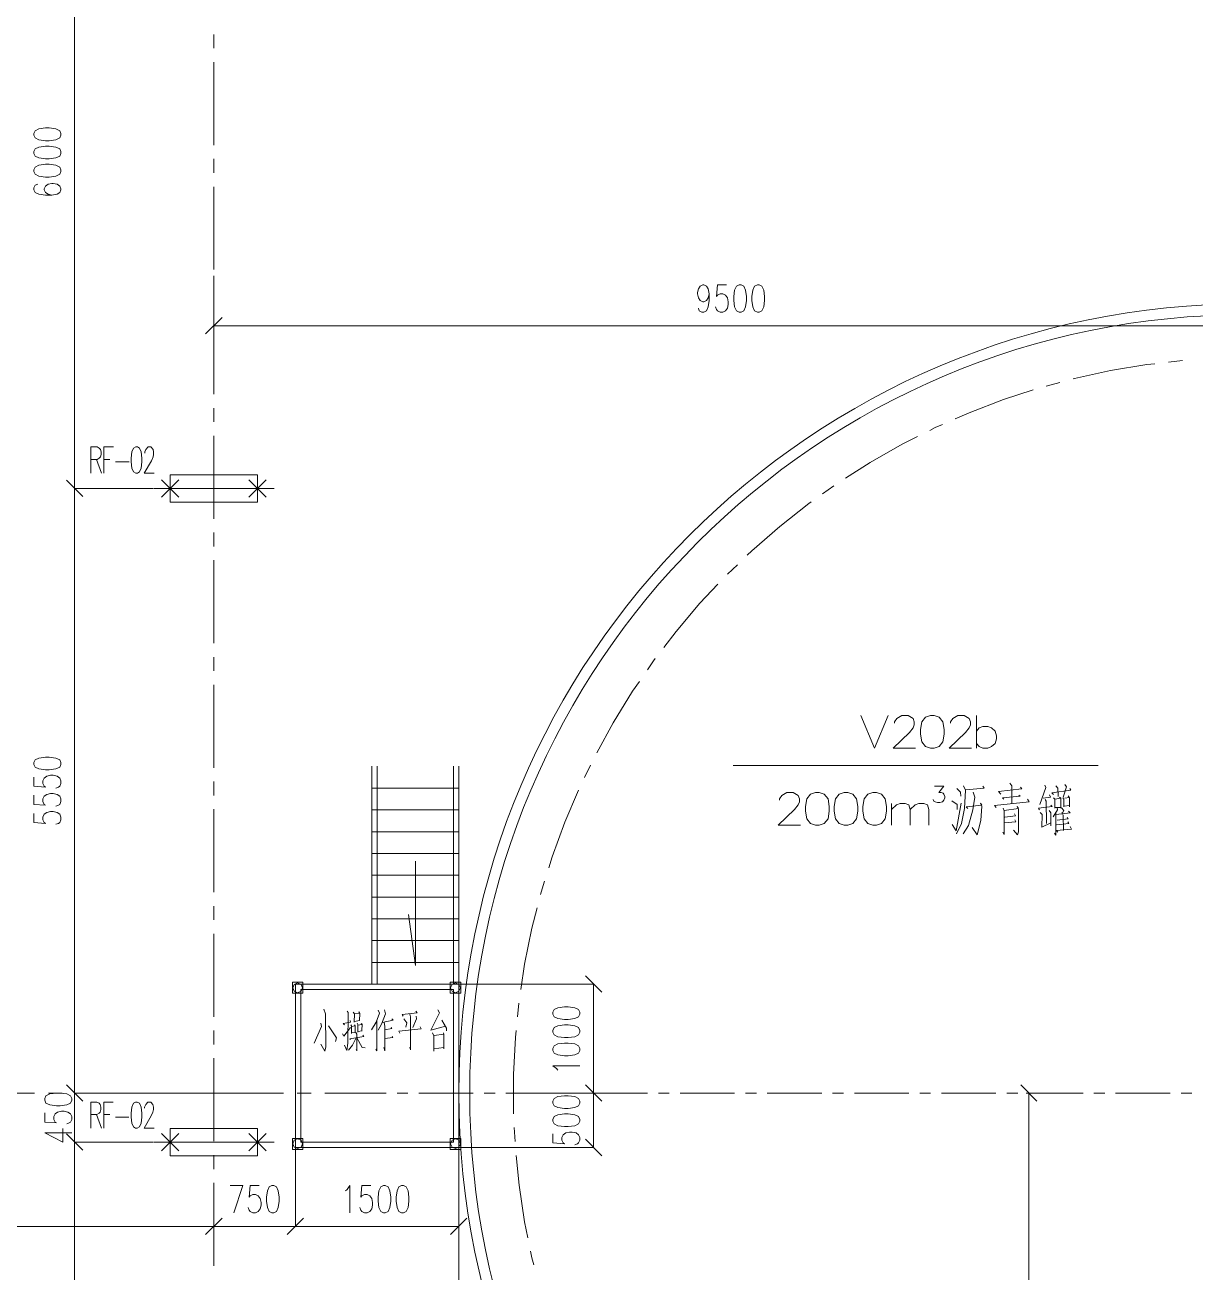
# Model space of a CAD drawing. Header units: millimetres. Extents: x 117 to 78452272, y 10 to 169749766.
# Drawn here: x 78390904 to 78401654, y 169696647 to 169708097 of the extents above; entities that cross this region are included whole.
import ezdxf

# ---------------------------------------------------------------- set-up
doc = ezdxf.new("R2010")
doc.units = ezdxf.units.MM

msp = doc.modelspace()

# ---------------------------------------------------------------- linework, layer by layer
at = {"color": 0, "lineweight": 0}
for points in [[(78391360.609, 169709843.661), (78391360.609, 169703842.273)], [(78392639.572, 169708009.676), (78392639.572, 169707882.555)], [(78392639.572, 169707755.435), (78392639.572, 169706993.573)], [(78392639.572, 169706866.452), (78392639.572, 169706739.331)], [(78391021.477, 169706634.619), (78390997.345, 169706626), (78390985.71, 169706601.007), (78390985.71, 169706584.201), (78390997.345, 169706559.208), (78391033.111, 169706542.833), (78391092.578, 169706534.215), (78391152.476, 169706534.215), (78391199.876, 169706542.833), (78391223.577, 169706559.208), (78391235.643, 169706584.201), (78391235.643, 169706592.819), (78391223.577, 169706617.813), (78391199.876, 169706634.619), (78391164.11, 169706642.806), (78391152.476, 169706642.806), (78391116.709, 169706634.619), (78391092.578, 169706617.813), (78391080.943, 169706592.819), (78391080.943, 169706584.201), (78391092.578, 169706559.208), (78391116.709, 169706542.833), (78391152.476, 169706534.215)], [(78392639.572, 169706612.211), (78392639.572, 169705850.349)], [(78392639.572, 169705794.329), (78392639.572, 169705333.248)], [(78392639.572, 169705723.228), (78392639.572, 169705596.107)], [(78397190.922, 169705627.133), (78397182.304, 169705591.367), (78397165.929, 169705567.667), (78397140.936, 169705555.601), (78397132.317, 169705555.601), (78397107.324, 169705567.667), (78397090.949, 169705591.367), (78397082.331, 169705627.133), (78397082.331, 169705639.199), (78397090.949, 169705674.965), (78397107.324, 169705698.666), (78397132.317, 169705710.731), (78397140.936, 169705710.731), (78397165.929, 169705698.666), (78397182.304, 169705674.965), (78397190.922, 169705627.133), (78397190.922, 169705567.667), (78397182.304, 169705508.2), (78397165.929, 169705472.434), (78397140.936, 169705460.368), (78397124.13, 169705460.368), (78397099.137, 169705472.434), (78397090.949, 169705496.135)], [(78397349.069, 169705710.731), (78397265.902, 169705710.731), (78397257.714, 169705603.433), (78397265.902, 169705615.068), (78397290.895, 169705627.133), (78397315.888, 169705627.133), (78397340.881, 169705615.068), (78397357.687, 169705591.367), (78397365.875, 169705555.601), (78397365.875, 169705531.901), (78397357.687, 169705496.135), (78397340.881, 169705472.434), (78397315.888, 169705460.368), (78397290.895, 169705460.368), (78397265.902, 169705472.434), (78397257.714, 169705484.5), (78397249.096, 169705508.2)], [(78392714.982, 169705410.382), (78392564.592, 169705260.423)], [(78392639.572, 169705468.987), (78392639.572, 169704707.125)], [(78402142.164, 169705335.402), (78392639.572, 169705335.402)], [(78401284.638, 169704986.359), (78401211.813, 169704978.172), (78400876.99, 169704923.014), (78400545.184, 169704851.051), (78400533.549, 169704847.604)], [(78401537.587, 169705015.231), (78401411.328, 169705000.579)], [(78400410.307, 169704814.423), (78400287.495, 169704781.242)], [(78400165.115, 169704745.476), (78399894.929, 169704657.569), (78399577.774, 169704536.481), (78399449.361, 169704480.031)], [(78392639.572, 169704580.004), (78392639.572, 169704452.883)], [(78399332.582, 169704428.752), (78399267.514, 169704399.88), (78399217.096, 169704374.887)], [(78392639.572, 169704325.763), (78392639.572, 169703563.47)], [(78399103.334, 169704317.575), (78398964.148, 169704247.767), (78398668.538, 169704080.571), (78398441.445, 169703936.213)], [(78391510.568, 169703982.321), (78391510.568, 169704222.342), (78391567.018, 169704222.342), (78391587.702, 169704211.139), (78391598.044, 169704199.504), (78391603.215, 169704176.665), (78391603.215, 169704153.827), (78391598.044, 169704130.988), (78391587.702, 169704119.353), (78391567.018, 169704108.149), (78391510.568, 169704108.149)], [(78391629.07, 169703982.321), (78391629.07, 169704222.342), (78391716.546, 169704222.342)], [(78392004.399, 169704165.461), (78392004.399, 169704176.665), (78392014.741, 169704199.504), (78392035.425, 169704222.342), (78392060.85, 169704222.342), (78392081.534, 169704199.504), (78392086.705, 169704176.665), (78392086.705, 169704153.827), (78392081.534, 169704130.988), (78392066.02, 169704096.515), (78391999.228, 169703982.321), (78392091.876, 169703982.321)], [(78391561.847, 169704108.149), (78391608.386, 169703982.321)], [(78391629.07, 169704108.149), (78391685.52, 169704108.149)], [(78391736.8, 169704085.311), (78391860.473, 169704085.311)], [(78391285.629, 169703917.253), (78391435.588, 169703767.294)], [(78391435.588, 169703767.294), (78391285.629, 169703917.253)], [(78392319.4, 169703762.553), (78392159.961, 169703921.562)], [(78392319.4, 169703921.562), (78392159.961, 169703762.553)], [(78392960.174, 169703762.553), (78393119.614, 169703921.562)], [(78392960.174, 169703921.562), (78393119.614, 169703762.553)], [(78392080.241, 169703842.273), (78391358.885, 169703842.273)], [(78392080.241, 169703842.273), (78391358.885, 169703842.273)], [(78391360.609, 169703842.273), (78391360.609, 169698290.763)], [(78392084.119, 169703842.273), (78393195.455, 169703842.273)], [(78398335.439, 169703865.543), (78398231.588, 169703792.287)], [(78398127.737, 169703718.6), (78398105.329, 169703702.656), (78397838.16, 169703492.799), (78397582.626, 169703270.015), (78397540.396, 169703229.939)], [(78392639.572, 169703436.78), (78392639.572, 169703309.659)], [(78392639.572, 169703182.539), (78392639.572, 169702420.246)], [(78397449.042, 169703141.601), (78397357.256, 169703053.263)], [(78397268.918, 169702961.478), (78397105.601, 169702787.387), (78396886.264, 169702528.837), (78396772.932, 169702380.601)], [(78392639.572, 169702293.556), (78392639.572, 169702166.435)], [(78396695.367, 169702279.336), (78396679.854, 169702259.082), (78396622.111, 169702175.484)], [(78396549.717, 169702070.34), (78396487.234, 169701979.848), (78396309.265, 169701691.133), (78396157.582, 169701415.346)], [(78392639.572, 169702039.314), (78392639.572, 169701277.021)], [(78398583.647, 169701757.064), (78398709.044, 169701456.714), (78398834.872, 169701757.064)], [(78398892.184, 169701685.531), (78398892.184, 169701699.752), (78398915.023, 169701728.192), (78398960.7, 169701757.064), (78399018.012, 169701757.064), (78399063.69, 169701728.192), (78399074.893, 169701699.752), (78399074.893, 169701671.311), (78399063.69, 169701642.439), (78399029.216, 169701599.779), (78398880.55, 169701456.714), (78399086.528, 169701456.714)], [(78399406.7, 169701685.531), (78399406.7, 169701699.752), (78399429.538, 169701728.192), (78399475.216, 169701757.064), (78399532.097, 169701757.064), (78399577.774, 169701728.192), (78399589.409, 169701699.752), (78399589.409, 169701671.311), (78399577.774, 169701642.439), (78399543.732, 169701599.779), (78399395.065, 169701456.714), (78399601.044, 169701456.714)], [(78399646.721, 169701456.714), (78399646.721, 169701757.064)], [(78399646.721, 169701613.999), (78399669.559, 169701642.439), (78399703.602, 169701656.66), (78399749.279, 169701656.66), (78399783.753, 169701642.439), (78399818.226, 169701613.999), (78399829.43, 169701571.338), (78399829.43, 169701542.467), (78399818.226, 169701499.806), (78399783.753, 169701470.934), (78399749.279, 169701456.714), (78399703.602, 169701456.714), (78399669.559, 169701470.934), (78399646.721, 169701499.806)], [(78394090.04, 169699289.63), (78394090.04, 169701290.38)], [(78394140.026, 169699289.63), (78394140.026, 169701290.38)], [(78394840.267, 169699289.63), (78394840.267, 169701290.38)], [(78394890.254, 169699289.63), (78394890.254, 169701290.38)], [(78396100.701, 169701301.153), (78396045.112, 169701186.529)], [(78397411.552, 169701298.136), (78400762.797, 169701298.136)], [(78390985.71, 169701191.7), (78390985.71, 169701108.102), (78391092.578, 169701099.914), (78391080.943, 169701108.102), (78391068.878, 169701133.095), (78391068.878, 169701158.088), (78391080.943, 169701183.081), (78391104.644, 169701199.887), (78391140.41, 169701208.075), (78391164.11, 169701208.075), (78391199.876, 169701199.887), (78391223.577, 169701183.081), (78391235.643, 169701158.088), (78391235.643, 169701133.095), (78391223.577, 169701108.102), (78391211.942, 169701099.914), (78391188.242, 169701091.296)], [(78392639.572, 169701149.901), (78392639.572, 169701023.211)], [(78390985.71, 169701024.935), (78390985.71, 169700941.337), (78391092.578, 169700933.149), (78391080.943, 169700941.337), (78391068.878, 169700966.33), (78391068.878, 169700991.323), (78391080.943, 169701016.316), (78391104.644, 169701033.122), (78391140.41, 169701041.31), (78391164.11, 169701041.31), (78391199.876, 169701033.122), (78391223.577, 169701016.316), (78391235.643, 169700991.323), (78391235.643, 169700966.33), (78391223.577, 169700941.337), (78391211.942, 169700933.149), (78391188.242, 169700924.962)], [(78394090.04, 169701090.003), (78394890.254, 169701090.003)], [(78395989.955, 169701071.474), (78395864.558, 169700776.295), (78395747.78, 169700457.847), (78395716.753, 169700358.305)], [(78397836.006, 169700978.396), (78397836.006, 169700993.047), (78397858.844, 169701021.487), (78397904.522, 169701049.928), (78397961.834, 169701049.928), (78398007.511, 169701021.487), (78398018.715, 169700993.047), (78398018.715, 169700964.175), (78398007.511, 169700935.735), (78397973.037, 169700892.643), (78397824.371, 169700750.009), (78398030.349, 169700750.009)], [(78399259.326, 169701107.24), (78399345.079, 169701107.24), (78399299.401, 169701049.928), (78399322.24, 169701049.928), (78399339.046, 169701043.033), (78399345.079, 169701035.708), (78399356.282, 169701014.162), (78399356.282, 169700999.941), (78399345.079, 169700978.396), (78399333.444, 169700964.175), (78399310.605, 169700957.281), (78399287.767, 169700957.281), (78399264.928, 169700964.175), (78399253.293, 169700971.501), (78399247.691, 169700985.721)], [(78399527.788, 169701110.687), (78399543.732, 169701071.474), (78399534.251, 169700902.123), (78399508.827, 169700764.23), (78399461.857, 169700669.428)], [(78399499.347, 169701051.652), (78399464.874, 169701086.987)], [(78399499.347, 169701051.652), (78399502.794, 169701016.316)], [(78399546.748, 169701075.352), (78399716.96, 169701090.865), (78399704.464, 169701106.809)], [(78399631.639, 169701008.129), (78399616.126, 169701051.652)], [(78399868.212, 169701035.708), (78399849.252, 169701059.408), (78400063.418, 169701083.109), (78400050.921, 169701099.052)], [(78399972.064, 169701110.687), (78399953.103, 169701134.388)], [(78399972.064, 169701110.687), (78399972.064, 169700949.093)], [(78400284.048, 169701094.743), (78400227.167, 169700941.337)], [(78400284.048, 169701094.743), (78400274.568, 169701118.444)], [(78400324.985, 169701008.129), (78400315.505, 169701027.951)], [(78400353.426, 169701031.829), (78400337.482, 169701047.773), (78400513.727, 169701071.474), (78400504.678, 169701086.987)], [(78400394.363, 169701090.865), (78400375.402, 169701110.687)], [(78400394.363, 169701090.865), (78400397.379, 169701012.007)], [(78400457.277, 169701122.322), (78400472.79, 169701102.931), (78400441.333, 169701008.129)], [(78398864.606, 169700750.009), (78398864.606, 169700949.955)], [(78398864.606, 169700892.643), (78398910.714, 169700935.735), (78398944.756, 169700949.955), (78398990.434, 169700949.955), (78399024.907, 169700935.735), (78399036.111, 169700892.643), (78399036.111, 169700750.009)], [(78399036.111, 169700892.643), (78399081.788, 169700935.735), (78399116.261, 169700949.955), (78399161.939, 169700949.955), (78399196.412, 169700935.735), (78399207.616, 169700892.643), (78399207.616, 169700750.009)], [(78399467.89, 169700941.337), (78399420.92, 169700972.794)], [(78399458.41, 169700697.007), (78399505.811, 169700952.972)], [(78399467.89, 169700941.337), (78399467.89, 169700893.936)], [(78399631.639, 169701008.129), (78399613.109, 169700890.058), (78399572.172, 169700748.286), (78399524.771, 169700669.428)], [(78399549.764, 169700917.636), (78399694.984, 169700933.58), (78399682.056, 169700952.972), (78399694.984, 169700925.393), (78399685.503, 169700791.808), (78399650.599, 169700661.671), (78399606.646, 169700728.894)], [(78399549.764, 169700917.636), (78399565.708, 169700902.123)], [(78399827.275, 169700913.758), (78399811.331, 169700929.702), (78400129.779, 169700965.037), (78400113.835, 169700988.738)], [(78399896.653, 169700988.738), (78399883.725, 169701000.372), (78400047.474, 169701016.316), (78400034.978, 169701024.073)], [(78400031.961, 169700902.123), (78400019.464, 169700921.515), (78400031.961, 169700897.814), (78400031.961, 169700689.25), (78400022.481, 169700661.671), (78399984.56, 169700705.194)], [(78400224.15, 169700890.058), (78400214.67, 169700906.002), (78400340.498, 169700921.515), (78400328.001, 169700933.58)], [(78400324.985, 169701008.129), (78400258.624, 169700996.494)], [(78400287.064, 169700968.915), (78400277.584, 169700984.859)], [(78400287.064, 169700968.915), (78400290.081, 169700764.23)], [(78400365.922, 169700988.738), (78400353.426, 169701000.372)], [(78400416.339, 169700996.494), (78400409.876, 169701008.129), (78400419.356, 169700996.494), (78400419.356, 169700906.002), (78400419.356, 169700913.758), (78400365.922, 169700913.758)], [(78400416.339, 169700996.494), (78400365.922, 169700988.738)], [(78400365.922, 169700988.738), (78400365.922, 169700906.002)], [(78400390.915, 169700890.058), (78400387.899, 169700913.758)], [(78400447.796, 169700988.738), (78400438.316, 169701000.372)], [(78400457.277, 169700996.494), (78400498.214, 169701004.251), (78400488.734, 169701020.195), (78400501.23, 169701000.372), (78400501.23, 169700917.636), (78400501.23, 169700929.702), (78400447.796, 169700925.393)], [(78400447.796, 169700988.738), (78400447.796, 169700917.636)], [(78390985.71, 169700858.17), (78390985.71, 169700774.572), (78391092.578, 169700766.384), (78391080.943, 169700774.572), (78391068.878, 169700799.565), (78391068.878, 169700824.558), (78391080.943, 169700849.551), (78391104.644, 169700866.357), (78391140.41, 169700874.544), (78391164.11, 169700874.544), (78391199.876, 169700866.357), (78391223.577, 169700849.551), (78391235.643, 169700824.558), (78391235.643, 169700799.565), (78391223.577, 169700774.572), (78391211.942, 169700766.384), (78391188.242, 169700758.197)], [(78392639.572, 169700896.09), (78392639.572, 169700133.797)], [(78394090.04, 169700890.058), (78394890.254, 169700890.058)], [(78399899.669, 169700882.301), (78399899.669, 169700665.55), (78399887.173, 169700685.372)], [(78399899.669, 169700882.301), (78399890.189, 169700906.002)], [(78400031.961, 169700902.123), (78399899.669, 169700886.179)], [(78399899.669, 169700771.986), (78400006.537, 169700779.743), (78399997.057, 169700799.565)], [(78400003.521, 169700834.9), (78399905.702, 169700823.265)], [(78400003.521, 169700834.9), (78399994.04, 169700854.722)], [(78400249.143, 169700846.966), (78400230.183, 169700866.357)], [(78400249.143, 169700846.966), (78400246.127, 169700732.773), (78400328.001, 169700771.986)], [(78400312.488, 169700886.179), (78400328.001, 169700862.479), (78400328.001, 169700744.407)], [(78400390.915, 169700890.058), (78400349.978, 169700827.144)], [(78400375.402, 169700862.479), (78400375.402, 169700657.793), (78400362.906, 169700677.615)], [(78400507.694, 169700862.479), (78400378.419, 169700846.966)], [(78400488.734, 169700807.321), (78400387.899, 169700795.687)], [(78400447.796, 169700886.179), (78400425.82, 169700909.88)], [(78400428.836, 169700866.357), (78400441.333, 169700843.087), (78400444.78, 169700701.316)], [(78400447.796, 169700886.179), (78400435.3, 169700862.479)], [(78400488.734, 169700807.321), (78400479.253, 169700819.387)], [(78400491.75, 169700878.423), (78400507.694, 169700862.479)], [(78394090.04, 169700690.112), (78394890.254, 169700690.112)], [(78399458.41, 169700697.007), (78399423.937, 169700756.042)], [(78400495.197, 169700764.23), (78400381.435, 169700752.164)], [(78400394.363, 169700685.372), (78400381.435, 169700701.316), (78400520.191, 169700712.95), (78400507.694, 169700736.651)], [(78400495.197, 169700764.23), (78400485.717, 169700779.743)], [(78394090.04, 169700490.166), (78394890.254, 169700490.166)], [(78394491.224, 169700418.634), (78394491.224, 169699460.704)], [(78394090.04, 169700290.22), (78394890.254, 169700290.22)], [(78395678.833, 169700236.787), (78395646.945, 169700133.797), (78395641.774, 169700114.837)], [(78392639.572, 169700006.677), (78392639.572, 169699879.987)], [(78394090.04, 169700089.844), (78394890.254, 169700089.844)], [(78394090.04, 169699889.898), (78394890.254, 169699889.898)], [(78394491.224, 169699460.704), (78394427.879, 169699930.835)], [(78395610.317, 169699991.595), (78395562.485, 169699805.007), (78395494.831, 169699472.339), (78395459.927, 169699242.66)], [(78392639.572, 169699752.866), (78392639.572, 169698990.573)], [(78394090.04, 169699689.952), (78394890.254, 169699689.952)], [(78394090.04, 169699490.007), (78394890.254, 169699490.007)], [(78396203.259, 169699215.943), (78396053.3, 169699365.902)], [(78393389.799, 169697790.899), (78393389.799, 169699290.923)], [(78393389.799, 169699290.923), (78394890.254, 169699290.923)], [(78393439.785, 169697840.886), (78393439.785, 169699240.936)], [(78393439.785, 169699240.936), (78394840.267, 169699240.936)], [(78394698.064, 169699290.923), (78396130.434, 169699290.923)], [(78394840.267, 169697840.886), (78394840.267, 169699240.936)], [(78394890.254, 169697790.899), (78394890.254, 169699290.923)], [(78396128.28, 169698290.763), (78396128.28, 169699290.923)], [(78395441.397, 169699116.832), (78395428.901, 169698990.142)], [(78393666.879, 169699018.152), (78393669.034, 169698715.648), (78393658.692, 169698674.711), (78393623.787, 169698740.641)], [(78393666.879, 169699018.152), (78393650.504, 169699062.106)], [(78393873.719, 169699030.649), (78393871.565, 169698747.105), (78393861.654, 169698681.175), (78393840.97, 169698731.592)], [(78393873.719, 169699030.649), (78393865.532, 169699043.145)], [(78393931.031, 169699018.152), (78393918.966, 169699033.665)], [(78393931.031, 169699018.152), (78393928.877, 169698942.311)], [(78393931.031, 169699018.152), (78393978.001, 169699024.185), (78393971.969, 169699037.112), (78393980.156, 169699021.168), (78393978.001, 169698955.238), (78393931.031, 169698948.774)], [(78394160.279, 169699024.185), (78394129.684, 169698942.311), (78394086.593, 169698869.916)], [(78394215.868, 169699018.152), (78394178.809, 169698923.35), (78394148.214, 169698866.9)], [(78394160.279, 169699024.185), (78394150.368, 169699052.625)], [(78394186.996, 169698939.294), (78394287.4, 169698958.254), (78394274.903, 169698970.751)], [(78394215.868, 169699018.152), (78394207.68, 169699056.073)], [(78394379.616, 169698996.175), (78394369.275, 169699011.688), (78394506.306, 169699027.632), (78394496.395, 169699043.145)], [(78394412.366, 169698936.278), (78394385.649, 169698970.751)], [(78394447.27, 169698989.711), (78394439.083, 169699014.705)], [(78394447.27, 169698989.711), (78394447.27, 169698687.207), (78394439.083, 169698712.632)], [(78394502.428, 169698970.751), (78394467.524, 169698891.893)], [(78394502.428, 169698970.751), (78394498.119, 169698996.175)], [(78394711.423, 169699027.632), (78394633.427, 169698866.9), (78394766.58, 169698904.821)], [(78394711.423, 169699027.632), (78394696.772, 169699056.073)], [(78392639.572, 169698863.453), (78392639.572, 169698736.332)], [(78393630.251, 169698901.373), (78393560.442, 169698747.105)], [(78393630.251, 169698901.373), (78393622.064, 169698932.83)], [(78393765.128, 169698797.522), (78393693.596, 169698907.837)], [(78393822.44, 169698835.443), (78393834.937, 169698813.466), (78393894.403, 169698891.893)], [(78393840.97, 169698917.317), (78393828.473, 169698929.814), (78393894.403, 169698942.311), (78393892.249, 169698955.238)], [(78393904.314, 169698907.837), (78393898.282, 169698917.317)], [(78393939.219, 169698907.837), (78393933.186, 169698917.317), (78393939.219, 169698907.837), (78393939.219, 169698847.94), (78393904.314, 169698844.923)], [(78393939.219, 169698907.837), (78393904.314, 169698901.373)], [(78393904.314, 169698907.837), (78393904.314, 169698838.459)], [(78393963.781, 169698920.334), (78393955.594, 169698932.83)], [(78393961.627, 169698914.301), (78393998.685, 169698920.334), (78393992.653, 169698929.814), (78394000.84, 169698923.35), (78393998.685, 169698863.884)], [(78393963.781, 169698920.334), (78393963.781, 169698850.956)], [(78394000.84, 169698860.436), (78393963.781, 169698854.403)], [(78394135.717, 169698958.254), (78394135.717, 169698677.727), (78394127.53, 169698693.671)], [(78394211.559, 169698904.821), (78394211.559, 169698677.727), (78394201.217, 169698709.184)], [(78394211.559, 169698904.821), (78394205.526, 169698939.294)], [(78394274.903, 169698882.413), (78394211.559, 169698869.916)], [(78394274.903, 169698882.413), (78394268.871, 169698891.893)], [(78394338.679, 169698857.42), (78394543.365, 169698879.397), (78394535.178, 169698898.357)], [(78394338.679, 169698857.42), (78394346.867, 169698841.476)], [(78394412.366, 169698936.278), (78394404.179, 169698895.341)], [(78394776.922, 169698885.86), (78394733.831, 169698958.254)], [(78394776.922, 169698885.86), (78394776.922, 169698860.436)], [(78395415.973, 169698863.453), (78395409.509, 169698799.246), (78395392.703, 169698460.545), (78395392.703, 169698120.982), (78395393.565, 169698099.867)], [(78393765.128, 169698797.522), (78393756.941, 169698763.049)], [(78393896.127, 169698781.578), (78393887.94, 169698788.042), (78394017.215, 169698810.019), (78394009.027, 169698822.946)], [(78393914.657, 169698731.592), (78393945.252, 169698791.059)], [(78393943.528, 169698847.94), (78393953.439, 169698831.996), (78393953.439, 169698677.727), (78393947.406, 169698690.224)], [(78393953.439, 169698797.522), (78394000.84, 169698709.184), (78394031.435, 169698706.168)], [(78394211.559, 169698791.059), (78394283.091, 169698800.539), (78394277.058, 169698810.019)], [(78394660.144, 169698816.483), (78394647.647, 169698844.923)], [(78394662.298, 169698819.499), (78394752.36, 169698831.996), (78394748.051, 169698844.923), (78394752.36, 169698828.979), (78394754.084, 169698696.688), (78394754.084, 169698709.184), (78394660.144, 169698696.688)], [(78394660.144, 169698816.483), (78394660.144, 169698674.711)], [(78393914.657, 169698731.592), (78393878.029, 169698684.191)], [(78392639.572, 169698609.642), (78392639.572, 169697847.349)], [(78395800.782, 169698499.327), (78395788.717, 169698515.702), (78395752.95, 169698540.695), (78396003.314, 169698540.695)], [(78390993.036, 169698290.763), (78390230.743, 169698290.763)], [(78391246.846, 169698290.763), (78391120.157, 169698290.763)], [(78391285.629, 169698365.743), (78391435.588, 169698215.784)], [(78391435.588, 169698215.784), (78391285.629, 169698365.743)], [(78392636.124, 169698290.763), (78391358.885, 169698290.763)], [(78392636.124, 169698290.763), (78391358.885, 169698290.763)], [(78391360.609, 169698290.763), (78391360.609, 169697840.886)], [(78392136.26, 169698290.763), (78391373.967, 169698290.763)], [(78392390.501, 169698290.763), (78392263.381, 169698290.763)], [(78393279.484, 169698290.763), (78392517.191, 169698290.763)], [(78393533.726, 169698290.763), (78393406.605, 169698290.763)], [(78394140.457, 169698290.763), (78393660.415, 169698290.763)], [(78393855.621, 169698290.763), (78394222.762, 169698290.763)], [(78394322.735, 169698290.763), (78394423.139, 169698290.763)], [(78394523.112, 169698290.763), (78395022.976, 169698290.763)], [(78394890.254, 169698287.316), (78394890.254, 169694206.527)], [(78395122.949, 169698290.763), (78395222.922, 169698290.763)], [(78395323.326, 169698290.763), (78395823.19, 169698290.763)], [(78395624.968, 169698290.763), (78396130.434, 169698290.763)], [(78395624.968, 169698290.763), (78396130.434, 169698290.763)], [(78395923.163, 169698290.763), (78396023.136, 169698290.763)], [(78396203.259, 169698215.784), (78396053.3, 169698365.743)], [(78396053.3, 169698365.743), (78396203.259, 169698215.784)], [(78396123.54, 169698290.763), (78396623.404, 169698290.763)], [(78396128.28, 169697790.899), (78396128.28, 169698290.763)], [(78396723.377, 169698290.763), (78396823.35, 169698290.763)], [(78396923.322, 169698290.763), (78397423.618, 169698290.763)], [(78397523.59, 169698290.763), (78397623.563, 169698290.763)], [(78397723.536, 169698290.763), (78398223.831, 169698290.763)], [(78398323.804, 169698290.763), (78398423.777, 169698290.763)], [(78398523.75, 169698290.763), (78399024.045, 169698290.763)], [(78399124.018, 169698290.763), (78399223.991, 169698290.763)], [(78399323.964, 169698290.763), (78399824.259, 169698290.763)], [(78399924.232, 169698290.763), (78400024.205, 169698290.763)], [(78400201.743, 169698215.784), (78400051.783, 169698365.743)], [(78400102.201, 169698290.763), (78400128.917, 169698290.763)], [(78400124.177, 169698290.763), (78400624.473, 169698290.763)], [(78400126.763, 169689838.748), (78400126.763, 169698290.763)], [(78400724.445, 169698290.763), (78400824.418, 169698290.763)], [(78400924.391, 169698290.763), (78401424.686, 169698290.763)], [(78401524.659, 169698290.763), (78401624.632, 169698290.763)], [(78391509.275, 169697968.006), (78391509.275, 169698208.027), (78391566.156, 169698208.027), (78391586.84, 169698196.392), (78391596.751, 169698185.189), (78391601.922, 169698162.35), (78391601.922, 169698139.08), (78391596.751, 169698116.242), (78391586.84, 169698105.038), (78391566.156, 169698093.403), (78391509.275, 169698093.403)], [(78391627.777, 169697968.006), (78391627.777, 169698208.027), (78391715.254, 169698208.027)], [(78392003.107, 169698150.715), (78392003.107, 169698162.35), (78392013.449, 169698185.189), (78392034.133, 169698208.027), (78392059.988, 169698208.027), (78392080.672, 169698185.189), (78392085.412, 169698162.35), (78392085.412, 169698139.08), (78392080.672, 169698116.242), (78392065.159, 169698082.199), (78391998.366, 169697968.006), (78392090.583, 169697968.006)], [(78391085.683, 169698107.623), (78391085.683, 169698024.025), (78391192.982, 169698015.838), (78391180.916, 169698024.025), (78391168.85, 169698049.019), (78391168.85, 169698074.012), (78391180.916, 169698099.005), (78391204.617, 169698115.811), (78391240.383, 169698123.998), (78391264.083, 169698123.998), (78391299.849, 169698115.811), (78391323.981, 169698099.005), (78391335.615, 169698074.012), (78391335.615, 169698049.019), (78391323.981, 169698024.025), (78391311.915, 169698015.838), (78391288.215, 169698007.22)], [(78391560.985, 169698093.403), (78391607.093, 169697968.006)], [(78391627.777, 169698093.403), (78391684.228, 169698093.403)], [(78391735.938, 169698070.564), (78391859.18, 169698070.564)], [(78391085.683, 169697924.053), (78391252.448, 169697840.886), (78391252.448, 169697965.852)], [(78395400.029, 169697972.746), (78395406.493, 169697845.195)], [(78391085.683, 169697924.053), (78391335.615, 169697924.053)], [(78391285.629, 169697915.865), (78391435.588, 169697765.475)], [(78391435.588, 169697765.475), (78391285.629, 169697915.865)], [(78392080.241, 169697840.886), (78391358.885, 169697840.886)], [(78392080.241, 169697840.886), (78391358.885, 169697840.886)], [(78391360.609, 169697840.886), (78391360.609, 169691839.498)], [(78392084.119, 169697840.886), (78393195.455, 169697840.886)], [(78392319.4, 169697761.166), (78392159.961, 169697920.174)], [(78392319.4, 169697920.174), (78392159.961, 169697761.166)], [(78392960.174, 169697761.166), (78393119.614, 169697920.174)], [(78392960.174, 169697920.174), (78393119.614, 169697761.166)], [(78393389.799, 169697928.362), (78393389.799, 169697063.941)], [(78393439.785, 169697840.886), (78394840.267, 169697840.886)], [(78395752.95, 169697915.865), (78395752.95, 169697832.267), (78395860.249, 169697824.08), (78395848.614, 169697832.267), (78395836.548, 169697857.26), (78395836.548, 169697882.253), (78395848.614, 169697907.247), (78395872.315, 169697924.053), (78395908.081, 169697932.24), (78395931.781, 169697932.24), (78395967.547, 169697924.053), (78395991.248, 169697907.247), (78396003.314, 169697882.253), (78396003.314, 169697857.26), (78395991.248, 169697832.267), (78395979.182, 169697824.08), (78395955.482, 169697815.892)], [(78396053.3, 169697865.879), (78396203.259, 169697715.488)], [(78392639.572, 169697720.229), (78392639.572, 169697593.108)], [(78393389.799, 169697790.899), (78394890.254, 169697790.899)], [(78394710.561, 169697790.899), (78396130.434, 169697790.899)], [(78395415.973, 169697718.505), (78395443.552, 169697444.441), (78395494.831, 169697109.188), (78395524.564, 169696962.245)], [(78392639.572, 169697466.418), (78392639.572, 169696704.125)], [(78392639.572, 169697451.336), (78392639.572, 169697063.941)], [(78392639.572, 169697447.889), (78392639.572, 169697063.941)], [(78392789.962, 169697440.994), (78392906.31, 169697440.994), (78392823.143, 169697191.062)], [(78393056.7, 169697440.994), (78392973.102, 169697440.994), (78392964.914, 169697334.127), (78392973.102, 169697345.761), (78392998.095, 169697357.827), (78393023.088, 169697357.827), (78393048.081, 169697345.761), (78393064.887, 169697322.061), (78393073.075, 169697286.295), (78393073.075, 169697262.594), (78393064.887, 169697226.828), (78393048.081, 169697203.128), (78393023.088, 169697191.062), (78392998.095, 169697191.062), (78392973.102, 169697203.128), (78392964.914, 169697214.762), (78392956.296, 169697238.894)], [(78393389.799, 169697447.889), (78393389.799, 169697063.941)], [(78393848.295, 169697393.593), (78393865.101, 169697405.228), (78393890.094, 169697440.994), (78393890.094, 169697191.062)], [(78394081.853, 169697440.994), (78393998.255, 169697440.994), (78393990.067, 169697334.127), (78393998.255, 169697345.761), (78394023.248, 169697357.827), (78394048.241, 169697357.827), (78394073.234, 169697345.761), (78394090.04, 169697322.061), (78394098.227, 169697286.295), (78394098.227, 169697262.594), (78394090.04, 169697226.828), (78394073.234, 169697203.128), (78394048.241, 169697191.062), (78394023.248, 169697191.062), (78393998.255, 169697203.128), (78393990.067, 169697214.762), (78393981.88, 169697238.894)], [(78394890.254, 169697368.6), (78394890.254, 169697063.941)], [(78392564.592, 169696991.116), (78392714.982, 169697141.075)], [(78392714.982, 169697141.075), (78392564.592, 169696991.116)], [(78393464.779, 169697141.075), (78393314.819, 169696991.116)], [(78393314.819, 169696991.116), (78393464.779, 169697141.075)], [(78394815.274, 169696991.116), (78394965.233, 169697141.075)], [(78388388.571, 169697066.096), (78392639.572, 169697066.096)], [(78392639.572, 169697066.096), (78393389.799, 169697066.096)], [(78393389.799, 169697066.096), (78394890.254, 169697066.096)], [(78395549.988, 169696837.71), (78395562.485, 169696776.519), (78395578.429, 169696713.605)]]:
    msp.add_lwpolyline(points, dxfattribs=at)
for points in [[(78390985.71, 169707084.496), (78390997.345, 169707059.503), (78391033.111, 169707042.697), (78391092.578, 169707034.51), (78391128.344, 169707034.51), (78391188.242, 169707042.697), (78391223.577, 169707059.503), (78391235.643, 169707084.496), (78391235.643, 169707101.302), (78391223.577, 169707126.295), (78391188.242, 169707142.67), (78391128.344, 169707151.289), (78391092.578, 169707151.289), (78391033.111, 169707142.67), (78390997.345, 169707126.295), (78390985.71, 169707101.302)], [(78390985.71, 169706917.731), (78390997.345, 169706892.738), (78391033.111, 169706876.363), (78391092.578, 169706867.745), (78391128.344, 169706867.745), (78391188.242, 169706876.363), (78391223.577, 169706892.738), (78391235.643, 169706917.731), (78391235.643, 169706934.537), (78391223.577, 169706959.53), (78391188.242, 169706976.336), (78391128.344, 169706984.523), (78391092.578, 169706984.523), (78391033.111, 169706976.336), (78390997.345, 169706959.53), (78390985.71, 169706934.537)], [(78390985.71, 169706750.966), (78390997.345, 169706725.973), (78391033.111, 169706709.598), (78391092.578, 169706700.98), (78391128.344, 169706700.98), (78391188.242, 169706709.598), (78391223.577, 169706725.973), (78391235.643, 169706750.966), (78391235.643, 169706767.772), (78391223.577, 169706792.765), (78391188.242, 169706809.571), (78391128.344, 169706817.758), (78391092.578, 169706817.758), (78391033.111, 169706809.571), (78390997.345, 169706792.765), (78390985.71, 169706767.772)], [(78397465.848, 169705710.731), (78397440.854, 169705698.666), (78397424.048, 169705662.9), (78397415.861, 169705603.433), (78397415.861, 169705567.667), (78397424.048, 169705508.2), (78397440.854, 169705472.434), (78397465.848, 169705460.368), (78397482.653, 169705460.368), (78397507.646, 169705472.434), (78397524.021, 169705508.2), (78397532.64, 169705567.667), (78397532.64, 169705603.433), (78397524.021, 169705662.9), (78397507.646, 169705698.666), (78397482.653, 169705710.731)], [(78397632.613, 169705710.731), (78397607.619, 169705698.666), (78397590.814, 169705662.9), (78397582.626, 169705603.433), (78397582.626, 169705567.667), (78397590.814, 169705508.2), (78397607.619, 169705472.434), (78397632.613, 169705460.368), (78397649.418, 169705460.368), (78397674.412, 169705472.434), (78397690.786, 169705508.2), (78397699.405, 169705567.667), (78397699.405, 169705603.433), (78397690.786, 169705662.9), (78397674.412, 169705698.666), (78397649.418, 169705710.731)], [(78391881.157, 169704085.311), (78391881.157, 169704119.353), (78391886.328, 169704176.665), (78391901.41, 169704211.139), (78391922.094, 169704222.342), (78391937.607, 169704222.342), (78391958.291, 169704211.139), (78391973.373, 169704176.665), (78391978.544, 169704119.353), (78391978.544, 169704085.311), (78391973.373, 169704027.999), (78391958.291, 169703993.956), (78391937.607, 169703982.321), (78391922.094, 169703982.321), (78391901.41, 169703993.956), (78391886.328, 169704027.999)], [(78393039.894, 169703716.876), (78393039.894, 169703967.239), (78392239.68, 169703967.239), (78392239.68, 169703716.876)], [(78399132.205, 169701585.558), (78399132.205, 169701628.219), (78399143.409, 169701699.752), (78399177.883, 169701742.412), (78399223.56, 169701757.064), (78399258.033, 169701757.064), (78399303.711, 169701742.412), (78399337.753, 169701699.752), (78399349.388, 169701628.219), (78399349.388, 169701585.558), (78399337.753, 169701514.026), (78399303.711, 169701470.934), (78399258.033, 169701456.714), (78399223.56, 169701456.714), (78399177.883, 169701470.934), (78399143.409, 169701514.026)], [(78390985.71, 169701308.048), (78390997.345, 169701283.054), (78391033.111, 169701266.679), (78391092.578, 169701258.061), (78391128.344, 169701258.061), (78391188.242, 169701266.679), (78391223.577, 169701283.054), (78391235.643, 169701308.048), (78391235.643, 169701324.853), (78391223.577, 169701349.846), (78391188.242, 169701366.652), (78391128.344, 169701374.84), (78391092.578, 169701374.84), (78391033.111, 169701366.652), (78390997.345, 169701349.846), (78390985.71, 169701324.853)], [(78398076.027, 169700878.423), (78398076.027, 169700921.515), (78398087.661, 169700993.047), (78398121.704, 169701035.708), (78398167.381, 169701049.928), (78398201.855, 169701049.928), (78398247.532, 169701035.708), (78398282.005, 169700993.047), (78398293.209, 169700921.515), (78398293.209, 169700878.423), (78398282.005, 169700807.321), (78398247.532, 169700764.23), (78398201.855, 169700750.009), (78398167.381, 169700750.009), (78398121.704, 169700764.23), (78398087.661, 169700807.321)], [(78398338.886, 169700878.423), (78398338.886, 169700921.515), (78398350.521, 169700993.047), (78398384.564, 169701035.708), (78398430.241, 169701049.928), (78398464.714, 169701049.928), (78398510.391, 169701035.708), (78398544.865, 169700993.047), (78398556.069, 169700921.515), (78398556.069, 169700878.423), (78398544.865, 169700807.321), (78398510.391, 169700764.23), (78398464.714, 169700750.009), (78398430.241, 169700750.009), (78398384.564, 169700764.23), (78398350.521, 169700807.321)], [(78398601.746, 169700878.423), (78398601.746, 169700921.515), (78398613.381, 169700993.047), (78398647.423, 169701035.708), (78398693.531, 169701049.928), (78398727.574, 169701049.928), (78398773.251, 169701035.708), (78398807.725, 169700993.047), (78398818.928, 169700921.515), (78398818.928, 169700878.423), (78398807.725, 169700807.321), (78398773.251, 169700764.23), (78398727.574, 169700750.009), (78398693.531, 169700750.009), (78398647.423, 169700764.23), (78398613.381, 169700807.321)], [(78393362.22, 169699207.756), (78393362.22, 169699308.159), (78393458.315, 169699308.159), (78393458.315, 169699207.756)], [(78394812.258, 169699207.756), (78394812.258, 169699308.159), (78394908.783, 169699308.159), (78394908.783, 169699207.756)], [(78393364.806, 169699256.88), (78393377.733, 169699288.337), (78393409.621, 169699301.696), (78393441.078, 169699288.337), (78393454.437, 169699256.88), (78393441.078, 169699224.992), (78393409.621, 169699212.065), (78393377.733, 169699224.992)], [(78394814.843, 169699256.88), (78394828.202, 169699288.337), (78394860.09, 169699301.696), (78394891.546, 169699288.337), (78394904.905, 169699256.88), (78394891.546, 169699224.992), (78394860.09, 169699212.065), (78394828.202, 169699224.992)], [(78395752.95, 169699015.997), (78395765.016, 169698991.004), (78395800.782, 169698974.198), (78395860.249, 169698966.011), (78395896.015, 169698966.011), (78395955.482, 169698974.198), (78395991.248, 169698991.004), (78396003.314, 169699015.997), (78396003.314, 169699032.803), (78395991.248, 169699057.796), (78395955.482, 169699074.171), (78395896.015, 169699082.79), (78395860.249, 169699082.79), (78395800.782, 169699074.171), (78395765.016, 169699057.796), (78395752.95, 169699032.803)], [(78395752.95, 169698849.232), (78395765.016, 169698824.239), (78395800.782, 169698807.433), (78395860.249, 169698799.246), (78395896.015, 169698799.246), (78395955.482, 169698807.433), (78395991.248, 169698824.239), (78396003.314, 169698849.232), (78396003.314, 169698866.038), (78395991.248, 169698891.031), (78395955.482, 169698907.837), (78395896.015, 169698916.025), (78395860.249, 169698916.025), (78395800.782, 169698907.837), (78395765.016, 169698891.031), (78395752.95, 169698866.038)], [(78395752.95, 169698682.467), (78395765.016, 169698657.474), (78395800.782, 169698641.099), (78395860.249, 169698632.481), (78395896.015, 169698632.481), (78395955.482, 169698641.099), (78395991.248, 169698657.474), (78396003.314, 169698682.467), (78396003.314, 169698699.273), (78395991.248, 169698724.266), (78395955.482, 169698741.072), (78395896.015, 169698749.259), (78395860.249, 169698749.259), (78395800.782, 169698741.072), (78395765.016, 169698724.266), (78395752.95, 169698699.273)], [(78391085.683, 169698223.971), (78391097.749, 169698198.978), (78391133.084, 169698182.603), (78391192.982, 169698173.985), (78391228.317, 169698173.985), (78391288.215, 169698182.603), (78391323.981, 169698198.978), (78391335.615, 169698223.971), (78391335.615, 169698240.777), (78391323.981, 169698265.77), (78391288.215, 169698282.576), (78391228.317, 169698290.763), (78391192.982, 169698290.763), (78391133.084, 169698282.576), (78391097.749, 169698265.77), (78391085.683, 169698240.777)], [(78391879.864, 169698070.564), (78391879.864, 169698105.038), (78391885.035, 169698162.35), (78391900.548, 169698196.392), (78391920.801, 169698208.027), (78391936.314, 169698208.027), (78391956.998, 169698196.392), (78391972.511, 169698162.35), (78391977.682, 169698105.038), (78391977.682, 169698070.564), (78391972.511, 169698013.683), (78391956.998, 169697979.21), (78391936.314, 169697968.006), (78391920.801, 169697968.006), (78391900.548, 169697979.21), (78391885.035, 169698013.683)], [(78395752.95, 169698198.978), (78395765.016, 169698173.985), (78395800.782, 169698157.61), (78395860.249, 169698148.991), (78395896.015, 169698148.991), (78395955.482, 169698157.61), (78395991.248, 169698173.985), (78396003.314, 169698198.978), (78396003.314, 169698215.784), (78395991.248, 169698240.777), (78395955.482, 169698257.583), (78395896.015, 169698265.77), (78395860.249, 169698265.77), (78395800.782, 169698257.583), (78395765.016, 169698240.777), (78395752.95, 169698215.784)], [(78395752.95, 169698032.213), (78395765.016, 169698007.22), (78395800.782, 169697990.845), (78395860.249, 169697982.226), (78395896.015, 169697982.226), (78395955.482, 169697990.845), (78395991.248, 169698007.22), (78396003.314, 169698032.213), (78396003.314, 169698049.019), (78395991.248, 169698074.012), (78395955.482, 169698090.818), (78395896.015, 169698099.005), (78395860.249, 169698099.005), (78395800.782, 169698090.818), (78395765.016, 169698074.012), (78395752.95, 169698049.019)], [(78393039.894, 169697715.488), (78393039.894, 169697965.852), (78392239.68, 169697965.852), (78392239.68, 169697715.488)], [(78393362.22, 169697873.635), (78393362.22, 169697773.662), (78393458.315, 169697773.662), (78393458.315, 169697873.635)], [(78393362.22, 169697873.635), (78393362.22, 169697773.662), (78393458.315, 169697773.662), (78393458.315, 169697873.635)], [(78393364.806, 169697824.942), (78393377.733, 169697856.829), (78393409.621, 169697869.757), (78393441.078, 169697856.829), (78393454.437, 169697824.942), (78393441.078, 169697793.054), (78393409.621, 169697780.126), (78393377.733, 169697793.054)], [(78393364.806, 169697824.942), (78393377.733, 169697856.829), (78393409.621, 169697869.757), (78393441.078, 169697856.829), (78393454.437, 169697824.942), (78393441.078, 169697793.054), (78393409.621, 169697780.126), (78393377.733, 169697793.054)], [(78394812.258, 169697873.635), (78394812.258, 169697773.662), (78394908.783, 169697773.662), (78394908.783, 169697873.635)], [(78394812.258, 169697873.635), (78394812.258, 169697773.662), (78394908.783, 169697773.662), (78394908.783, 169697873.635)], [(78394814.843, 169697824.942), (78394828.202, 169697856.829), (78394860.09, 169697869.757), (78394891.546, 169697856.829), (78394904.905, 169697824.942), (78394891.546, 169697793.054), (78394860.09, 169697780.126), (78394828.202, 169697793.054)], [(78394814.843, 169697824.942), (78394828.202, 169697856.829), (78394860.09, 169697869.757), (78394891.546, 169697856.829), (78394904.905, 169697824.942), (78394891.546, 169697793.054), (78394860.09, 169697780.126), (78394828.202, 169697793.054)], [(78393173.048, 169697440.994), (78393148.054, 169697429.359), (78393131.679, 169697393.593), (78393123.061, 169697334.127), (78393123.061, 169697298.36), (78393131.679, 169697238.894), (78393148.054, 169697203.128), (78393173.048, 169697191.062), (78393189.853, 169697191.062), (78393214.847, 169697203.128), (78393231.652, 169697238.894), (78393239.84, 169697298.36), (78393239.84, 169697334.127), (78393231.652, 169697393.593), (78393214.847, 169697429.359), (78393189.853, 169697440.994)], [(78394198.631, 169697440.994), (78394173.638, 169697429.359), (78394156.832, 169697393.593), (78394148.645, 169697334.127), (78394148.645, 169697298.36), (78394156.832, 169697238.894), (78394173.638, 169697203.128), (78394198.631, 169697191.062), (78394215.006, 169697191.062), (78394239.999, 169697203.128), (78394256.805, 169697238.894), (78394264.992, 169697298.36), (78394264.992, 169697334.127), (78394256.805, 169697393.593), (78394239.999, 169697429.359), (78394215.006, 169697440.994)], [(78394364.965, 169697440.994), (78394339.972, 169697429.359), (78394323.597, 169697393.593), (78394314.979, 169697334.127), (78394314.979, 169697298.36), (78394323.597, 169697238.894), (78394339.972, 169697203.128), (78394364.965, 169697191.062), (78394381.771, 169697191.062), (78394406.764, 169697203.128), (78394423.57, 169697238.894), (78394431.757, 169697298.36), (78394431.757, 169697334.127), (78394423.57, 169697393.593), (78394406.764, 169697429.359), (78394381.771, 169697440.994)]]:
    msp.add_lwpolyline(points, close=True, dxfattribs=at)
for major_axis, ratio in [((0, 7246.308), 0.999286), ((0, 7146.336), 0.999276)]:
    msp.add_ellipse((78402131.391, 169698290.763), major_axis=major_axis, ratio=ratio, start_param=0, end_param=6.283185, dxfattribs=at)

doc.saveas('drawing.dxf')
